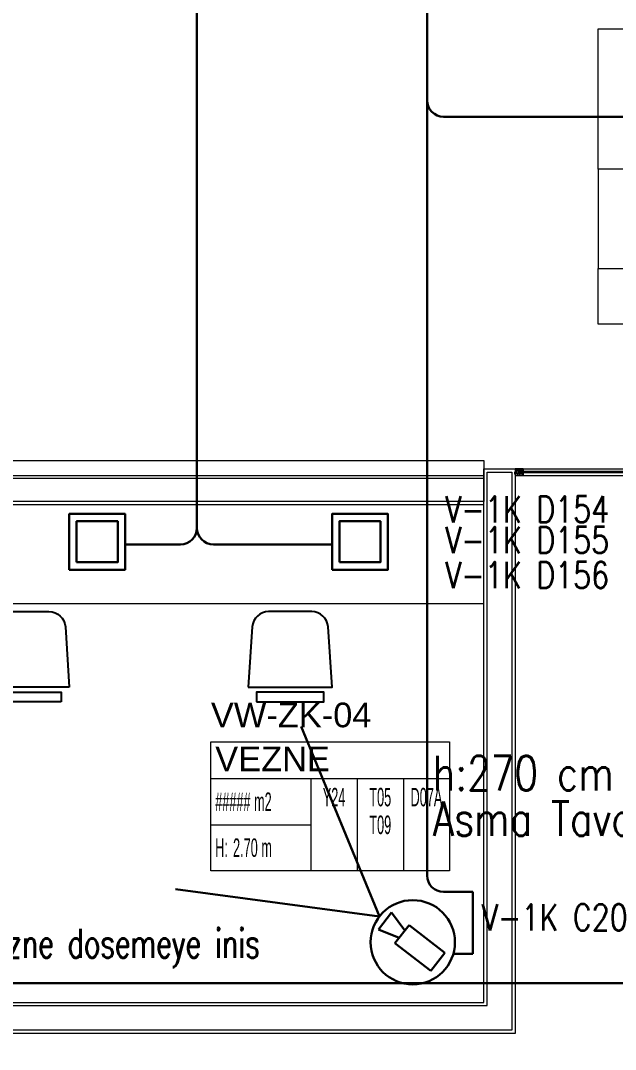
# Model space of a CAD drawing. Extents: x -1073 to 35213, y -1180 to 6950.
# Drawn here: x 3732 to 4094, y 1001 to 1627 of the extents above; entities that cross this region are included whole.
import ezdxf
from ezdxf.enums import TextEntityAlignment as Align

# ---------------------------------------------------------------- set-up
doc = ezdxf.new("R2010")
doc.units = 0
doc.header["$LTSCALE"] = 25
doc.layers.get('0').update_dxf_attribs({"color": 9, "lineweight": 9})
for name, color, linetype, lineweight in [('0 @ 1', 9, 'Continuous', 9), ('00', 9, 'Continuous', 9), ('05', 9, 'Continuous', 9), ('06D', 9, 'Continuous', 9), ('10', 9, 'Continuous', 9), ('12', 9, 'Continuous', 9), ('14', 9, 'Continuous', 9), ('15', 9, 'Continuous', 9), ('21_MAHAL', 9, 'Continuous', 9), ('DATA SARI', 30, 'Continuous', 30), ('DATA TAVAN', 160, 'Continuous', 30), ('E-DAHİLİ DOME KAMERA', 7, 'Continuous', 30), ('E-DAHİLİ KAMERA', 7, 'Continuous', 30), ('E-KABLO', 7, 'Continuous', 30), ('E-YAZI', 7, 'Continuous', 30)]:
    doc.layers.add(name, color=color, linetype=linetype, lineweight=lineweight)
doc.styles.add('Arial', font='arial.ttf', dxfattribs={"height": 2.5})
doc.styles.add('E-YAZI', font='txttw.shx')
doc.styles.add('MuuM_TEXT-STANDART', font='ARIALN.TTF')
pattern_1 = [(225, (-604.72494, -2171.82614), (-0.0883883476, 0.0883883476), []), (135, (-604.72494, -2171.82614), (0.0883883476, 0.0883883476), [])]

# ---------------------------------------------------------------- blocks, each defined once
blk = doc.blocks.new('m-vw-sandalye')
at = {"lineweight": -3, "ltscale": 0.5}
blk.add_lwpolyline([(-20.5, 0), (20.5, 0), (20.5, -6), (-20.5, -6)], close=True, dxfattribs=at)
blk.add_lwpolyline([(-25.5, -9), (25.5, -9), (23.11, -45.65, -0.395265), (13.13, -55), (-13.13, -55, -0.395265), (-23.11, -45.65)], format="xyb", close=True, dxfattribs=at)
blk = doc.blocks.new('p-birim')
blk.add_lwpolyline([(0, 0), (1, 0), (1, 1), (0, 1)], close=True)
blk = doc.blocks.new('masa')
for points in [[(-5005, 21964.57), (-5065, 21964.57), (-5065, 22050), (-5005, 22050)], [(-5065, 21904), (-5005, 21904), (-5005, 21964.57), (-5065, 21964.57)], [(-5005, 21870), (-5065, 21870), (-5065, 21904), (-5005, 21904)]]:
    blk.add_lwpolyline(points, close=True)
blk = doc.blocks.new('p-strahle-alüminyumdoğramaprofili')
at = {"layer": '10'}
h = blk.add_hatch(dxfattribs=at)
h.set_pattern_fill('NET', color=256, angle=315, style=0)
h.set_pattern_definition(pattern_1)
h.paths.add_polyline_path([(-4.62, 2.65), (-4.68, 2.65), (-4.72, 2.75), (-4.72, 2.8), (-4.69, 2.8), (-4.69, 2.92), (-4.98, 2.92), (-4.98, 2.8), (-4.95, 2.8), (-4.99, 2.65), (-5.08, 2.66), (-5.25, 2.28), (-5.14, 2.28), (-5.14, 2.33), (-4.98, 2.52, 0.2599), (-4.9, 2.28), (-4.66, 2.28, 0.382682)])
h.paths.add_polyline_path([(-4.86, 2.52), (-4.67, 2.52, -2.16717)], flags=16)
h = blk.add_hatch(dxfattribs=at)
h.set_pattern_fill('NET', color=256, angle=315, style=0)
h.set_pattern_definition(pattern_1)
h.paths.add_polyline_path([(-4.62, 0.88), (-4.68, 0.88), (-4.72, 0.77), (-4.72, 0.73), (-4.69, 0.73), (-4.69, 0.6), (-4.98, 0.6), (-4.98, 0.73), (-4.95, 0.73), (-4.99, 0.88), (-5.08, 0.87), (-5.25, 1.24), (-5.14, 1.24), (-5.14, 1.2), (-4.98, 1.01, -0.2599), (-4.9, 1.24), (-4.66, 1.24, -0.382682)])
h.paths.add_polyline_path([(-4.86, 1), (-4.67, 1, 2.16717)], flags=16)
h = blk.add_hatch(dxfattribs=at)
h.set_pattern_fill('NET', color=256, angle=315, style=0)
h.set_pattern_definition([(225, (-608.45214, -2173.53612), (-0.0883883476, 0.0883883476), []), (135, (-608.45214, -2173.53612), (0.0883883476, 0.0883883476), [])])
h.paths.add_polyline_path([(-3.45, 2.28), (-3.45, 2.57), (-4.49, 2.57), (-4.49, 2.28)])
h = blk.add_hatch(dxfattribs=at)
h.set_pattern_fill('NET', color=256, angle=315, style=0)
h.set_pattern_definition([(225, (-608.45214, -2180.04526), (-0.0883883476, 0.0883883476), []), (135, (-608.45214, -2180.04526), (0.0883883476, 0.0883883476), [])])
h.paths.add_polyline_path([(-3.45, 0.93), (-3.45, 1.24), (-4.49, 1.24), (-4.49, 0.93)])
h = blk.add_hatch(dxfattribs=at)
h.set_pattern_fill('NET', color=256, angle=315, style=0)
h.set_pattern_definition([(225, (-629.50454, -2177.58922), (-0.0883883476, 0.0883883476), []), (135, (-629.50454, -2177.58922), (0.0883883476, 0.0883883476), [])])
h.paths.add_polyline_path([(0, 0.68), (0, 1.75), (-0.18, 1.75), (-0.18, 0.68)])
for points in [[(-5.08, 2.66), (-5.25, 2.28)], [(-5.09, 0.88), (-5.25, 1.24)], [(-4.98, 2.52), (-5.14, 2.33), (-5.14, 2.28)], [(-4.98, 1.01), (-5.14, 1.2), (-5.14, 1.24)], [(-4.92, 3.6), (-4.92, 3.16), (-4.61, 3.16), (-4.61, 2.87), (-4.52, 2.87), (-4.62, 2.65), (-4.68, 2.65), (-4.72, 2.75), (-4.72, 2.8), (-4.69, 2.8), (-4.69, 3.05), (-4.98, 3.05), (-4.98, 2.8), (-4.95, 2.8), (-4.99, 2.65), (-5.08, 2.66), (-5.07, 3.76), (-0.11, 3.76)], [(-4.69, 2.92), (-4.98, 2.92)], [(-4.71, 0.6), (-4.98, 0.6)], [(-2.83, 0.2), (-2.67, 0.2), (-2.67, -0.04), (-4.87, -0.04), (-4.87, 0.19), (-4.57, 0.19), (-4.57, 0.73), (-2.67, 0.73)], [(-4.52, 2.87), (-4.49, 2.87), (-4.49, 2.26)], [(-4.49, 0.93), (-4.49, 0.93), (-4.49, 1.26)], [(-3.45, 2.26), (-3.45, 2.57)], [(-3.45, 1.26), (-3.45, 0.93)], [(-2.08, 0.93), (-2.08, 2.57)], [(-0.18, 0.68), (0, 0.68), (0, 1.75)], [(-0.18, 1.75), (0, 1.75)]]:
    blk.add_lwpolyline(points, dxfattribs=at)
for points in [[(-0.18, 2.74), (-0.18, 2.21), (0, 2.21), (0, 2.08), (-0.18, 2.08), (-0.18, 0.43), (0, 0.43), (0, 0), (-0.12, 0), (-0.12, -0.24), (-5.09, -0.24), (-5.09, 0.88), (-4.98, 0.88), (-4.94, 0.7), (-4.99, 0.7), (-4.99, 0.33), (-4.71, 0.33), (-4.71, 0.88), (-4.56, 0.88), (-4.52, 0.93), (-1.28, 0.93), (-1.2, 1.22), (-0.9, 1.22), (-0.9, 0.62), (-0.58, 0.62), (-0.58, 2.74)], [(-2.03, 0.78), (-1.35, 0.78), (-1.35, 0.08), (-1.28, 0.04), (-1.28, -0.04), (-2.09, -0.04), (-2.09, 0.1), (-2.03, 0.15)]]:
    blk.add_lwpolyline(points, close=True, dxfattribs=at)
for points in [[(-0.57, 3.26), (-0.57, 3.62), (-4.89, 3.62), (-4.89, 3.65, 0.561743), (-4.97, 3.66, 0.595966), (-4.92, 3.6, -2.204878)], [(-4.67, 2.52), (-4.86, 2.52, 1)], [(-4.67, 1), (-4.86, 1, -1)], [(-4.61, 2.87), (-4.49, 3.45, -0.833203), (-4.18, 3.44, -0.447088)], [(-4.49, 2.57), (-1.23, 2.57, -0.414214), (-0.9, 2.25), (-0.9, 1.22)], [(-4.18, 3.44), (-4.18, 2.99, 0.414214), (-4.07, 2.89), (-0.82, 2.89), (-0.82, 3.62)], [(-2.67, 0.73), (-2.67, 0.32), (-2.83, 0.32, 1), (-2.83, 0.2, -1)], [(-0.11, 3.76), (-0.11, 3.62), (-0.45, 3.62), (-0.45, 3.14, -1), (-0.66, 3.14)], [(-0.66, 3.14, -0.305404), (-0.57, 3.26, -5.773092)]]:
    blk.add_lwpolyline(points, format="xyb", dxfattribs=at)
for centre, radius, start, end in [((-4.73, 2.47), 0.253, 168.66756, 234.12581), ((-4.73, 1.06), 0.253, 125.87419, 191.33244), ((-4.77, 2.44), 0.125, 139.54015, 40.45985), ((-4.77, 1.08), 0.125, 319.54015, 220.45985), ((-4.84, 2.48), 0.273, 305.97376, 36.42893), ((-4.84, 1.04), 0.273, 323.57107, 54.02624)]:
    blk.add_arc(centre, radius, start, end, dxfattribs=at)
blk = doc.blocks.new('*U690')
at = {"layer": '06D'}
for points in [[(4.95, 4), (325.04, 4)], [(4.95, 0), (325.03, 0)]]:
    blk.add_lwpolyline(points, dxfattribs=at)
at = {"layer": '15'}
for points in [[(1.96, 2.5), (328.03, 2.5)], [(328.03, 1.5), (1.96, 1.5)]]:
    blk.add_lwpolyline(points, dxfattribs=at)
at = {"layer": '0 @ 1', "linetype": 'Continuous', "xscale": -1}
blk.add_blockref('p-strahle-alüminyumdoğramaprofili', (-0.12, 0.24), dxfattribs=at)
at = {"layer": '0 @ 1', "linetype": 'Continuous'}
blk.add_blockref('p-strahle-alüminyumdoğramaprofili', (330.11, 0.24), dxfattribs=at)
blk = doc.blocks.new('0_roomno2')
blk.add_lwpolyline([(19.375, -10.5), (0, -10.5), (0, 0), (19.375, 0)], close=True)
for points in [[(0, -3), (19.375, -3)], [(8.125, -3), (8.125, -10.5)], [(11.875, -3), (11.875, -10.5)], [(15.625, -3), (15.625, -10.5)], [(0, -6.75), (8.125, -6.75)]]:
    blk.add_lwpolyline(points)
at = {"style": 'MuuM_TEXT-STANDART', "width": 0.6}
blk.add_text('H:', height=1.5, dxfattribs=at).set_placement((0.35, -8.608), align=Align.MIDDLE_LEFT)
at = {"style": 'Arial'}
blk.add_attdef('ODANO', (0, 1.17), '', height=2, dxfattribs=at)
blk.add_attdef('MEKANADI', text='', height=2, dxfattribs=at).set_placement((0.35, -3), align=Align.BOTTOM_LEFT)
at = {"style": 'MuuM_TEXT-STANDART', "width": 0.6}
for tag, p in [('M2', (0.35, -4.875)), ('TEMIZTAVANYUKSEKLIGI', (1.8, -8.608))]:
    blk.add_attdef(tag, text='', height=1.5, dxfattribs=at).set_placement(p, align=Align.MIDDLE_LEFT)
for tag, p in [('YER01', (10, -4.5)), ('TAVAN01', (13.75, -4.5)), ('DUVAR01', (17.5, -4.5)), ('YER02', (10, -6.75)), ('TAVAN02', (13.75, -6.75)), ('DUVAR02', (17.5, -6.75)), ('YER03', (10, -9)), ('TAVAN03', (13.75, -9)), ('DUVAR03', (17.5, -9))]:
    blk.add_attdef(tag, text='', height=1.5, dxfattribs=at).set_placement(p, align=Align.MIDDLE_CENTER)
blk = doc.blocks.new('E-DÖŞEME BUAT')
at = {"layer": 'E-YAZI', "color": 5}
for points in [[(-34, 34), (0, 34), (0, 0), (-34, 0)], [(-29.5, 29.5), (-4.5, 29.5), (-4.5, 4.5), (-29.5, 4.5)]]:
    blk.add_lwpolyline(points, close=True, dxfattribs=at)
blk = doc.blocks.new('100_DAHİLİ DOME KAMERA')
at = {"layer": 'E-DAHİLİ DOME KAMERA', "color": 4}
for p, q in [((-1.936, 0.715), (-1.936, -0.689)), ((0.82, 0.715), (-1.936, 0.715)), ((0.82, -0.689), (0.82, 0.715)), ((0.82, 0.294), (2.131, 0.668)), ((2.131, 0.668), (2.131, -0.643)), ((0.82, -0.268), (2.131, -0.643)), ((-1.936, -0.689), (0.82, -0.689))]:
    blk.add_line(p, q, dxfattribs=at)
at = {"layer": 'E-DAHİLİ DOME KAMERA', "color": 4, "linetype": 'Continuous'}
blk.add_circle((0, 0), 2.566, dxfattribs=at)
at = {"layer": 'E-DAHİLİ KAMERA', "color": 4}
for q in [(13.416, 6.264), (13.416, -6.264)]:
    blk.add_line((2.566, 0), q, dxfattribs=at)

msp = doc.modelspace()

# ---------------------------------------------------------------- linework, layer by layer
at = {"layer": '00'}
msp.add_lwpolyline([(3680.84, 1027.5), (4015.84, 1027.5), (4015.84, 1352.5), (4030.84, 1352.5), (4030.84, 1012.5), (3680.84, 1012.5)], close=True, dxfattribs=at)
at = {"layer": '12'}
msp.add_lwpolyline([(3618.84, 1349.5), (3618.84, 1359.5), (4013.84, 1359.5), (4013.84, 1334.5), (3618.84, 1334.5), (3618.84, 1349.5)], close=True, dxfattribs=at)
at = {"layer": '14'}
msp.add_lwpolyline([(3608.84, 1094.5), (3682.83, 1094.5), (3682.84, 1029.5), (4013.84, 1029.5), (4013.84, 1354.5), (4032.84, 1354.5), (4032.84, 1010.5), (3682.84, 1010.5)], dxfattribs=at)
at = {"layer": '15'}
msp.add_lwpolyline([(3618.84, 1350.5), (4013.84, 1350.5), (4013.84, 1348.5), (3618.84, 1348.5)], close=True, dxfattribs=at)
at = {"layer": 'DATA SARI'}
for p, q in [((3839.09, 2645), (3839.09, 1320.04)), ((3839.09, 1320.04), (3839.09, 1318.47)), ((3795.34, 1308.47), (3829.09, 1308.47)), ((3921.34, 1308.47), (3849.09, 1308.47)), ((3879.97, 1308.47), (3921.34, 1308.47)), ((4374.12, 1041.29), (3703.73, 1041.29))]:
    msp.add_line(p, q, dxfattribs=at)
for centre, start, end in [((3829.09, 1318.47), 270, 0), ((3849.09, 1318.47), 180, 270)]:
    msp.add_arc(centre, 10, start, end, dxfattribs=at)
at = {"layer": 'DATA TAVAN'}
for p, q in [((3979.22, 1578.93), (3979.22, 1817.13)), ((3979.22, 1578.93), (3979.22, 1106.76)), ((4442.5, 1568.93), (3989.22, 1568.93)), ((3989.22, 1096.76), (3997.16, 1096.76)), ((4007.16, 1096.76), (3997.16, 1096.76)), ((4007.16, 1086.76), (4007.16, 1096.76)), ((4007.16, 1086.76), (4007.16, 1058.97)), ((4007.16, 1058.97), (3995.16, 1058.99))]:
    msp.add_line(p, q, dxfattribs=at)
for centre in [(3989.22, 1578.93), (3989.22, 1106.76)]:
    msp.add_arc(centre, 10, 180, 270, dxfattribs=at)

# ---------------------------------------------------------------- block references
at = {"linetype": 'Continuous'}
msp.add_blockref('*U690', (4032.85, 1350.5), dxfattribs=at)
at = {"layer": '05'}
msp.add_blockref('masa', (9148.34, -20427.5), dxfattribs=at)
at = {"layer": '05', "xscale": 60, "yscale": 400, "rotation": 270}
msp.add_blockref('p-birim', (3613.84, 1332.5), dxfattribs=at)
at = {"layer": '05', "lineweight": -3, "extrusion": (0, 0, -1), "xscale": -1, "zscale": -1, "rotation": 180}
msp.add_blockref('m-vw-sandalye', (-3735.84, 1212.5), dxfattribs=at)
at = {"layer": '05', "lineweight": -3, "extrusion": (0, 0, -1), "zscale": -1, "rotation": 180}
msp.add_blockref('m-vw-sandalye', (-3895.84, 1212.5), dxfattribs=at)
at = {"layer": '21_MAHAL'}
ref = msp.add_blockref('0_roomno2', (3847.57, 1188.29), dxfattribs=dict(at, xscale=7.5, yscale=7.5, zscale=7.5))
ref.add_attrib('ODANO', 'VW-ZK-04', (3847.57, 1197.06), dxfattribs={"layer": '0', "height": 15, "style": 'Arial'})
ref.add_attrib('MEKANADI', 'VEZNE', dxfattribs={"layer": '0', "height": 15, "style": 'Arial'}).set_placement((3850.2, 1165.79), align=Align.BOTTOM_LEFT)
ref.add_attrib('M2', '##### m2', dxfattribs={"layer": '0', "height": 11.25, "style": 'MuuM_TEXT-STANDART', "width": 0.6}).set_placement((3850.2, 1151.72), align=Align.MIDDLE_LEFT)
ref.add_attrib('TEMIZTAVANYUKSEKLIGI', '2.70 m', dxfattribs={"layer": '0', "height": 11.25, "style": 'MuuM_TEXT-STANDART', "width": 0.6}).set_placement((3861.07, 1123.73), align=Align.MIDDLE_LEFT)
ref.add_attrib('YER01', 'Y24', dxfattribs={"layer": '0', "height": 11.25, "style": 'MuuM_TEXT-STANDART', "width": 0.6}).set_placement((3922.57, 1154.54), align=Align.MIDDLE_CENTER)
ref.add_attrib('TAVAN01', 'T05', dxfattribs={"layer": '0', "height": 11.25, "style": 'MuuM_TEXT-STANDART', "width": 0.6}).set_placement((3950.7, 1154.54), align=Align.MIDDLE_CENTER)
ref.add_attrib('DUVAR01', 'D07A', dxfattribs={"layer": '0', "height": 11.25, "style": 'MuuM_TEXT-STANDART', "width": 0.6}).set_placement((3978.82, 1154.54), align=Align.MIDDLE_CENTER)
ref.add_attrib('TAVAN02', 'T09', dxfattribs={"layer": '0', "height": 11.25, "style": 'MuuM_TEXT-STANDART', "width": 0.6}).set_placement((3950.7, 1137.66), align=Align.MIDDLE_CENTER)
at = {"layer": 'E-DAHİLİ DOME KAMERA', "xscale": 10, "yscale": 10, "zscale": 10, "rotation": 142.390624657408}
msp.add_blockref('100_DAHİLİ DOME KAMERA', (3970.51, 1066.12), dxfattribs=at)
at = {"layer": 'E-YAZI', "color": 1, "xscale": -1, "rotation": 180}
for p in [(3795.34, 1327.04), (3955.34, 1327.04)]:
    msp.add_blockref('E-DÖŞEME BUAT', p, dxfattribs=at)

# ---------------------------------------------------------------- texts
at = {"layer": 'E-KABLO', "color": 3, "linetype": 'Continuous', "style": 'E-YAZI', "width": 0.7}
msp.add_text('Vezne dosemeye inis', height=17.5, dxfattribs=at).set_placement((3704.67, 1056.71))
at = {"layer": 'E-YAZI', "color": 6, "style": 'E-YAZI', "width": 0.8}
for s, p in [('V-1K D154', (3990.22, 1321.84)), ('V-1K D155', (3990.22, 1303.1)), ('V-1K D156', (3990.22, 1281.75)), ('V-1K C20', (4012.5, 1073.27))]:
    msp.add_text(s, height=16, dxfattribs=at).set_placement(p)
at = {"layer": 'E-YAZI', "color": 30, "style": 'E-YAZI', "width": 0.8}
for s, p in [('h:270 cm', (3982.71, 1158.62)), ('Asma Tavan Monte', (3982.71, 1130.9))]:
    msp.add_text(s, height=21, dxfattribs=at).set_placement(p)

doc.saveas('drawing.dxf')
